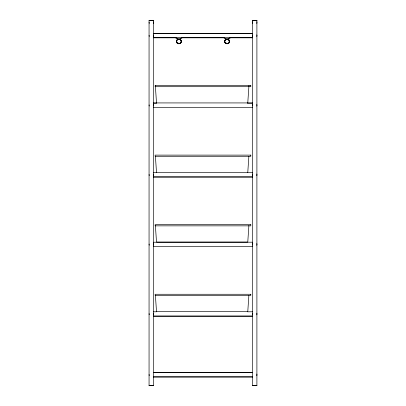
<?xml version="1.0" encoding="UTF-8"?>
<svg xmlns="http://www.w3.org/2000/svg" width="406" height="406" viewBox="0 0 406 406"><rect width="100%" height="100%" fill="white"/><g stroke="black" fill="none" stroke-linecap="round" stroke-linejoin="round"><path stroke-width="0.61" d="M248.954 85.539L247.772 102.931L156.508 102.931L155.331 85.539M248.868 156.356L247.772 172.504L156.508 172.504L155.412 156.356M248.908 225.31L247.772 242.083L156.508 242.083L155.371 225.31M248.868 295.502L247.772 311.656L156.508 311.656L155.412 295.502M180.822 38.423L180.274 39.26C185.156 44.985 172.626 44.98 177.508 39.26L180.274 39.26L181.35 40.996A2.477 2.477 0 0 1 178.889 43.792A2.477 2.477 0 0 1 176.432 40.996L177.508 39.26L176.96 38.423M228.999 38.423L228.451 39.26C233.333 44.985 220.803 44.98 225.685 39.26L228.451 39.26L229.527 40.996A2.477 2.477 0 0 1 227.066 43.792A2.477 2.477 0 0 1 224.609 40.996L225.685 39.26L225.137 38.423M176.432 40.996L177.508 39.26M224.609 40.996L225.685 39.26M149.058 20.432L153.407 20.432M252.552 20.432L256.902 20.432M153.407 33.358L252.552 33.358M153.432 33.475L252.578 33.475M153.407 37.692L252.552 37.692M153.432 37.814L176.168 37.814M181.852 37.814L224.163 37.814M229.847 37.814L252.578 37.814M153.432 103.053L156.594 103.053M247.528 103.053L252.578 103.053M153.407 103.078L156.564 103.078M247.498 103.078L252.552 103.078M153.407 107.412L252.578 107.387M153.407 172.651L156.594 172.626M247.498 172.651L252.578 172.626M153.432 176.96L252.578 176.96M153.407 176.991L252.552 176.991M153.407 242.225L252.578 242.199M153.407 246.564L252.578 246.538M153.407 311.803L156.594 311.772M247.498 311.803L252.578 311.772M153.432 316.112L252.578 316.112M153.407 316.137L252.552 316.137M153.407 372.535L252.552 372.535M153.432 372.652L252.578 372.652M153.407 376.869L252.552 376.869M153.432 376.991L252.578 376.991M149.058 385.568L153.407 385.568M252.552 385.568L256.902 385.568M228.451 39.26L229.527 40.996M180.274 39.26L181.35 40.996M229.938 37.697L229.938 38.423L224.198 38.423L224.198 37.697M181.761 37.697L181.761 38.423L176.021 38.423L176.021 37.697M256.805 34.88A2.172 2.172 0 0 1 256.765 36.545M252.75 36.449A2.172 2.172 0 0 1 252.791 34.784M153.316 34.88A2.172 2.172 0 0 1 153.275 36.545M149.256 36.449A2.172 2.172 0 0 1 149.139 35.327M256.805 104.459A2.172 2.172 0 0 1 256.765 106.123M252.75 106.022A2.172 2.172 0 0 1 252.791 104.357M153.316 104.459A2.172 2.172 0 0 1 153.275 106.123M149.256 106.022A2.172 2.172 0 0 1 149.139 104.905M153.316 174.032A2.172 2.172 0 0 1 153.275 175.696M149.256 175.595A2.172 2.172 0 0 1 149.139 174.478M256.805 174.032A2.172 2.172 0 0 1 256.765 175.696M252.75 175.595A2.172 2.172 0 0 1 252.791 173.935M153.316 243.605A2.172 2.172 0 0 1 153.275 245.27M149.256 245.173A2.172 2.172 0 0 1 149.139 244.052M256.805 243.605A2.172 2.172 0 0 1 256.765 245.27M252.75 245.173A2.172 2.172 0 0 1 252.791 243.509M256.805 313.183A2.172 2.172 0 0 1 256.765 314.843M252.75 314.746A2.172 2.172 0 0 1 252.791 313.082M153.316 313.183A2.172 2.172 0 0 1 153.275 314.843M149.256 314.746A2.172 2.172 0 0 1 149.139 313.625M256.805 21.807A2.172 2.172 0 0 1 256.765 23.472M252.75 23.37A2.172 2.172 0 0 1 252.791 21.706M253.999 20.559A2.172 2.172 0 0 1 255.115 20.442M153.316 21.807A2.172 2.172 0 0 1 153.275 23.472M149.256 23.37A2.172 2.172 0 0 1 149.139 22.254M150.504 20.559A2.172 2.172 0 0 1 151.626 20.442M149.256 375.621A2.172 2.172 0 0 1 149.139 374.505M256.805 374.058A2.172 2.172 0 0 1 256.765 375.723M181.091 41.036C181.315 45.731 174.027 42.493 177.62 39.504L180.162 39.504L181.091 41.036M229.268 41.036C229.491 45.731 222.204 42.493 225.797 39.504L228.339 39.504L229.268 41.036M153.407 20.3L149.058 20.3L149.058 385.7L153.407 385.7L153.407 20.3M256.902 20.3L252.552 20.3L252.552 385.7L256.902 385.7L256.902 20.3M250.812 85.539L155.148 85.539L155.148 86.701L250.812 86.701L250.812 85.539M250.812 155.112L155.148 155.112L155.148 156.28L250.812 156.28L250.812 155.112M250.812 224.685L155.148 224.685L155.148 225.853L250.812 225.853L250.812 224.685M250.812 294.264L155.148 294.264L155.148 295.426L250.812 295.426L250.812 294.264"/></g></svg>
